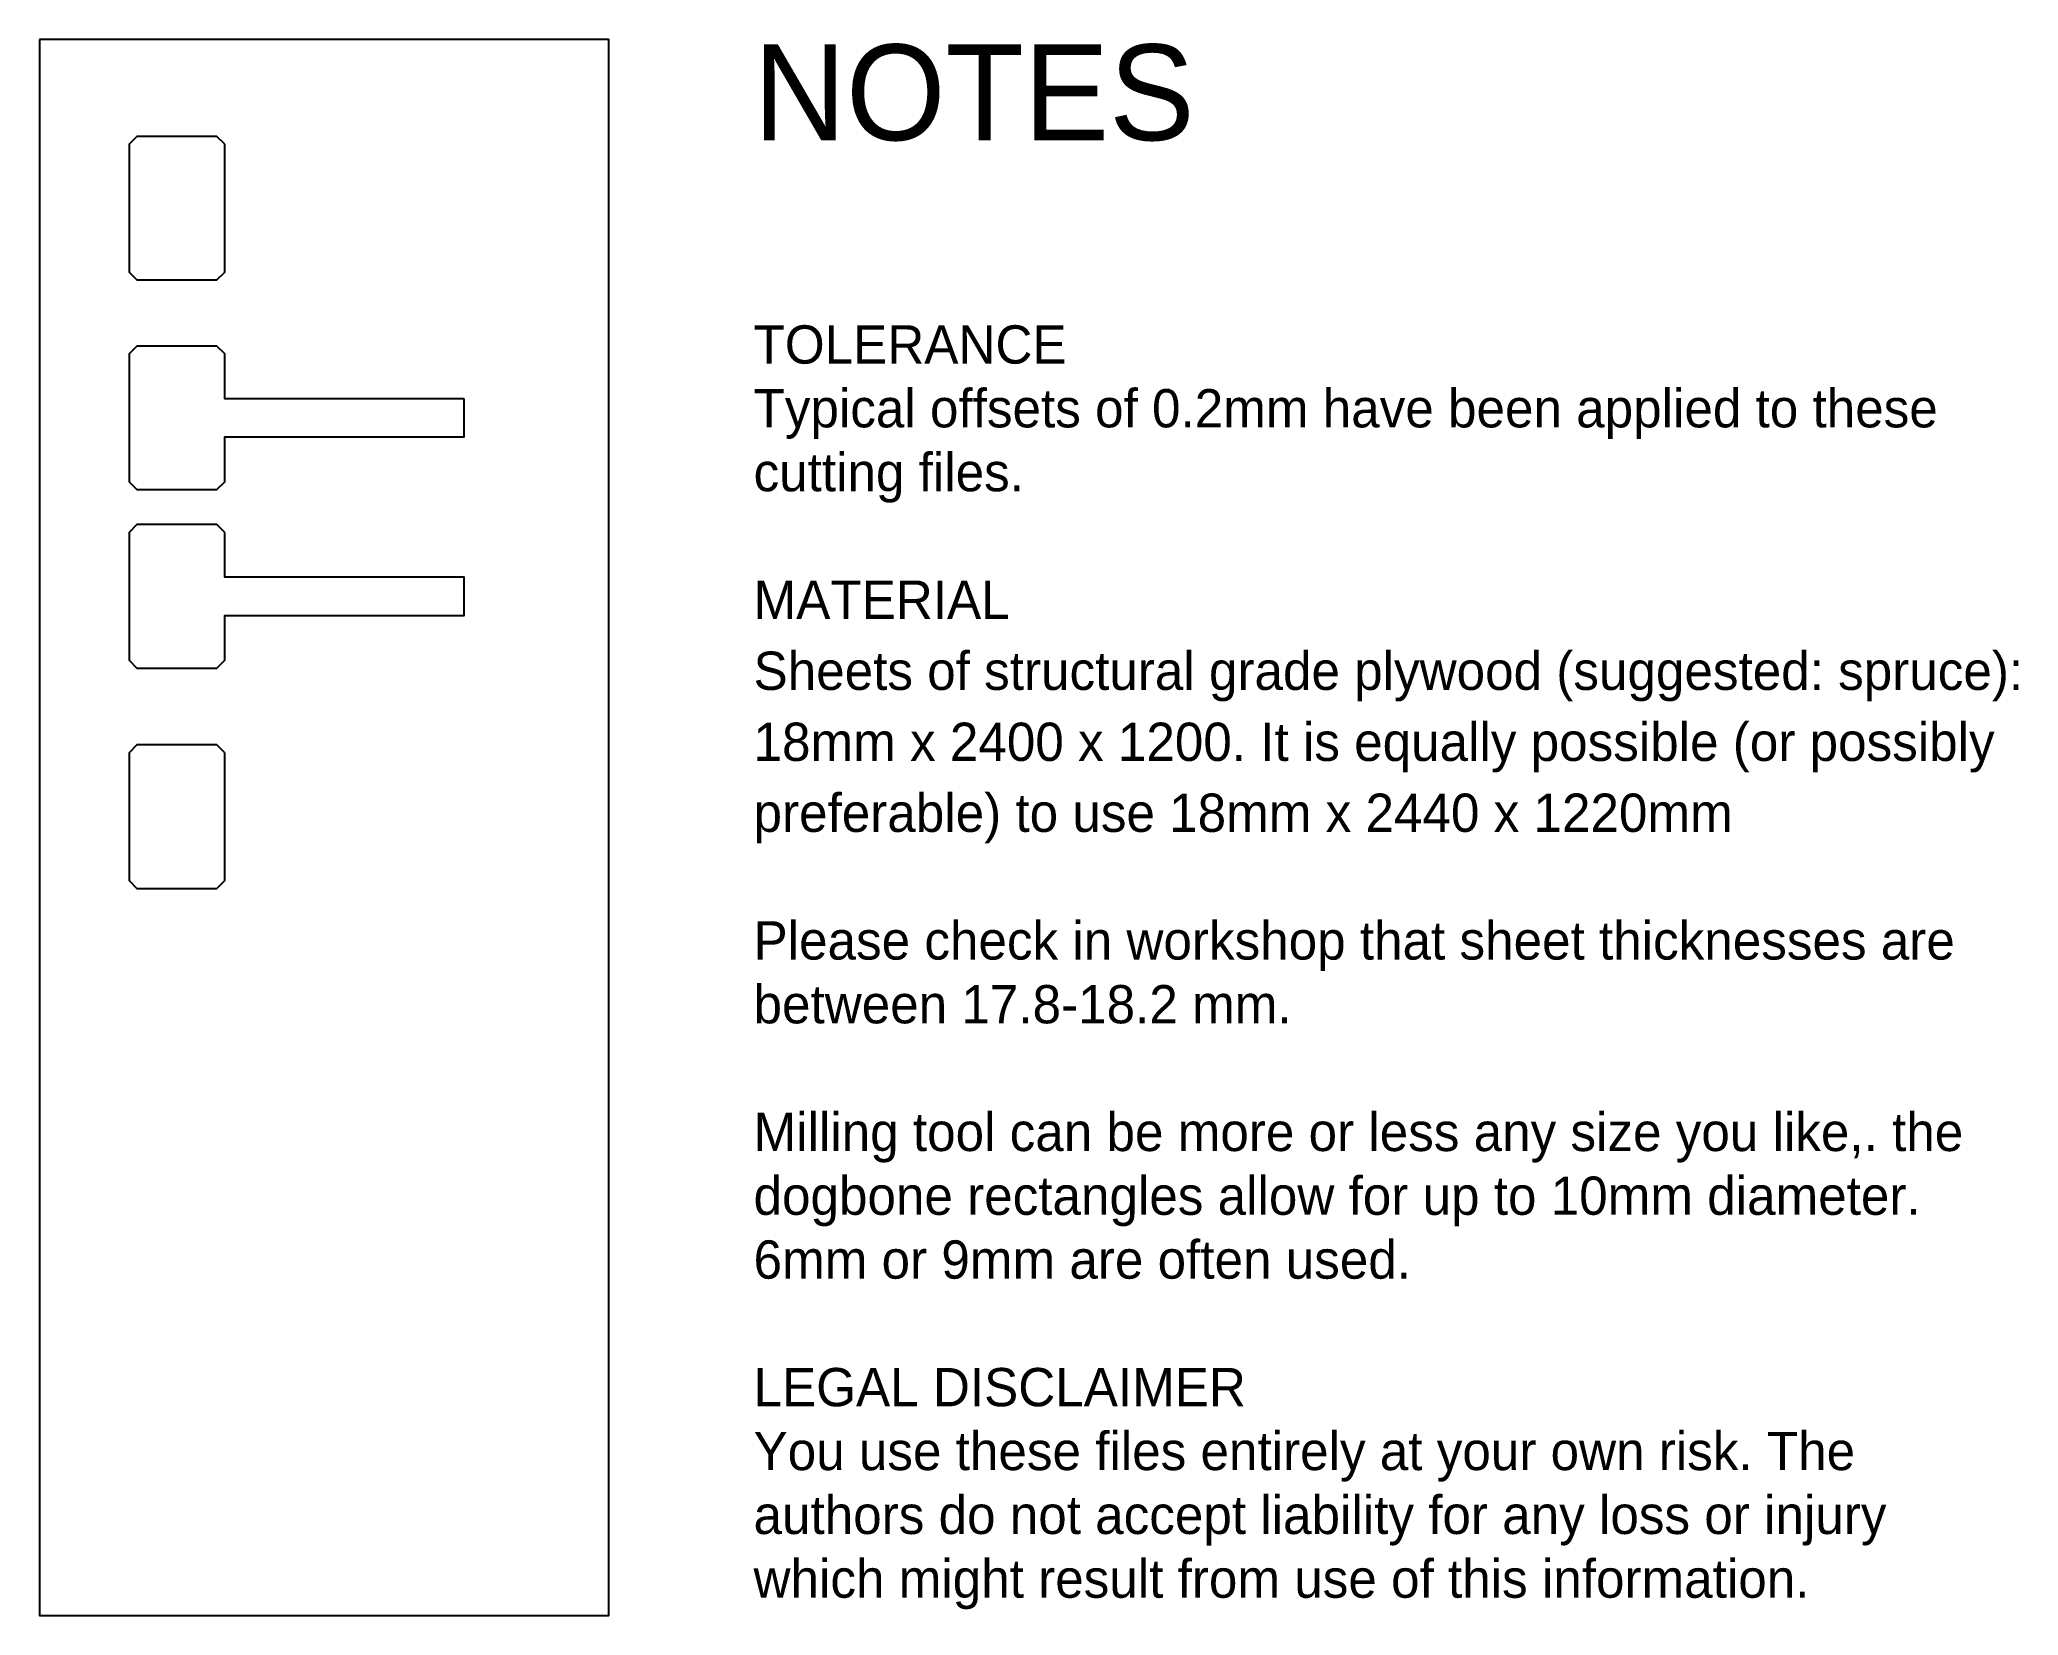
# Model space of a CAD drawing. Extents: x -797 to 1270, y -496 to 1150.
import ezdxf

# ---------------------------------------------------------------- set-up
doc = ezdxf.new("R2010")
doc.units = 0
doc.layers.add('0_BOARD_18MMPLY', color=1, linetype='CONTINUOUS')
doc.layers.add('1_6MMTOOL_FULLCUT_CUT_OUTS', color=5, linetype='CONTINUOUS')
doc.styles.get("Standard").update_dxf_attribs({"font": 'LH Line1 Sans Thin.ttf'})

# ---------------------------------------------------------------- blocks, each defined once
blk = doc.blocks.new('*X1')
at = {"layer": '0_BOARD_18MMPLY', "linetype": 'CONTINUOUS'}
for s, height, p in [('NOTES', 100, (-50.8, 1044.9)), ('TOLERANCE', 40, (-50.8, 811.5)), ('Typical offsets of 0.2mm have been applied to these', 40, (-50.8, 744.9)), ('cutting files.', 40, (-50.8, 678.2)), ('MATERIAL', 40, (-50.8, 544.9)), ('Sheets of structural grade plywood (suggested: spruce):', 40, (-50.8, 470.7)), ('18mm x 2400 x 1200. It is equally possible (or possibly', 40, (-50.8, 396.5)), ('preferable) to use 18mm x 2440 x 1220mm', 40, (-50.8, 322.4)), ('Please check in workshop that sheet thicknesses are', 40, (-50.8, 189)), ('between 17.8-18.2 mm.', 40, (-50.8, 122.4)), ('Milling tool can be more or less any size you like,. the', 40, (-50.8, -11)), ('dogbone rectangles allow for up to 10mm diameter.', 40, (-50.8, -77.6)), ('6mm or 9mm are often used.', 40, (-50.8, -144.3)), ('LEGAL DISCLAIMER', 40, (-50.8, -277.6)), ('You use these files entirely at your own risk. The', 40, (-50.8, -344.3)), ('authors do not accept liability for any loss or injury', 40, (-50.8, -411)), ('which might result from use of this information.', 40, (-50.8, -477.6))]:
    blk.add_text(s, height=height, dxfattribs=at).set_placement(p)

msp = doc.modelspace()

# ---------------------------------------------------------------- linework, layer by layer
at = {"layer": '0_BOARD_18MMPLY'}
msp.add_lwpolyline([(-796.5, 1150), (-796.5, -496.1), (-201.9, -496.1), (-201.9, 1150)], close=True, dxfattribs=at)
at = {"layer": '1_6MMTOOL_FULLCUT_CUT_OUTS'}
for points in [[(-603.1, 1040.7), (-611.3, 1048.9), (-694.9, 1048.9), (-703.1, 1040.7), (-703.1, 907.1), (-694.9, 898.9), (-611.3, 898.9), (-603.1, 907.1)], [(-353.1, 774.9), (-603.1, 774.9), (-603.1, 821.7), (-611.3, 829.9), (-694.9, 829.9), (-703.1, 821.7), (-703.1, 688.1), (-694.9, 679.9), (-611.3, 679.9), (-603.1, 688.1), (-603.1, 734.9), (-353.1, 734.9)], [(-603.1, 635.1), (-611.3, 643.4), (-694.9, 643.4), (-703.1, 635.1), (-703.1, 501.6), (-694.9, 493.4), (-611.3, 493.4), (-603.1, 501.6), (-603.1, 548.4), (-353.1, 548.4), (-353.1, 588.4), (-603.1, 588.4)], [(-603.1, 405.1), (-611.3, 413.4), (-694.9, 413.4), (-703.1, 405.1), (-703.1, 271.6), (-694.9, 263.4), (-611.3, 263.4), (-603.1, 271.6)]]:
    msp.add_lwpolyline(points, close=True, dxfattribs=at)

# ---------------------------------------------------------------- block references
at = {"layer": '0_BOARD_18MMPLY'}
msp.add_blockref('*X1', (0, 0), dxfattribs=at)

doc.saveas('drawing.dxf')
